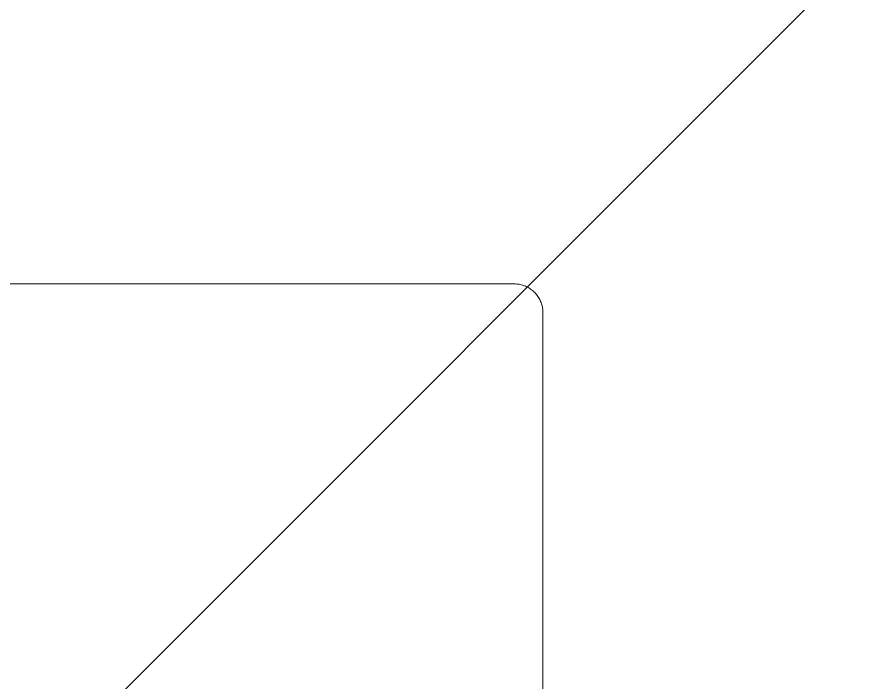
# Model space of a CAD drawing. Header units: metres. Extents: x 13415 to 21618, y 7657 to 10396.
# Drawn here: x 20250.94 to 20262.72, y 8023.57 to 8032.82 of the extents above; entities that cross this region are included whole.
import ezdxf

# ---------------------------------------------------------------- set-up
doc = ezdxf.new("R2010")
doc.units = ezdxf.units.M
doc.header["$LTSCALE"] = 0.2
doc.layers.add('02', color=2, linetype='Continuous')
doc.layers.add('A-GENM', color=2, linetype='Continuous', lineweight=9)

# ---------------------------------------------------------------- blocks, each defined once
blk = doc.blocks.new('chuv')
at = {"layer": 'A-GENM'}
blk.add_line((19972.677, 7566.053), (19972.677, 7555.053), dxfattribs=at)
at = {"layer": 'A-GENM', "flags": 128}
for points in [[(19972.677, 7566.053), (19972.677, 7566.069), (19972.678, 7566.085), (19972.68, 7566.1), (19972.682, 7566.116), (19972.685, 7566.132), (19972.688, 7566.148), (19972.693, 7566.163), (19972.697, 7566.178), (19972.703, 7566.193), (19972.709, 7566.208), (19972.715, 7566.223), (19972.722, 7566.237), (19972.73, 7566.251), (19972.738, 7566.265), (19972.747, 7566.278), (19972.756, 7566.291), (19972.766, 7566.304), (19972.776, 7566.316), (19972.787, 7566.328), (19972.798, 7566.34), (19972.81, 7566.35), (19972.822, 7566.361), (19972.835, 7566.371), (19972.848, 7566.38), (19972.861, 7566.389), (19972.874, 7566.398), (19972.888, 7566.405), (19972.903, 7566.413), (19972.917, 7566.419), (19972.932, 7566.425), (19972.947, 7566.431), (19972.962, 7566.436), (19972.978, 7566.44), (19972.993, 7566.444), (19973.009, 7566.447), (19973.025, 7566.449), (19973.041, 7566.451), (19973.057, 7566.452), (19973.073, 7566.453), (19973.077, 7566.453)], [(19980.024, 7566.453), (19979.723, 7566.453), (19979.424, 7566.453), (19979.127, 7566.453), (19978.832, 7566.453), (19978.54, 7566.453), (19978.252, 7566.453), (19977.967, 7566.453), (19977.687, 7566.453), (19977.411, 7566.453), (19977.141, 7566.453), (19976.876, 7566.453), (19976.616, 7566.453), (19976.364, 7566.453), (19976.118, 7566.453), (19975.88, 7566.453), (19975.649, 7566.453), (19975.426, 7566.453), (19975.211, 7566.453), (19975.005, 7566.453), (19974.808, 7566.453), (19974.62, 7566.453), (19974.442, 7566.453), (19974.274, 7566.453), (19974.116, 7566.453), (19973.968, 7566.453), (19973.831, 7566.453), (19973.705, 7566.453), (19973.59, 7566.453), (19973.486, 7566.453), (19973.394, 7566.453), (19973.313, 7566.453), (19973.244, 7566.453), (19973.187, 7566.453), (19973.141, 7566.453), (19973.108, 7566.453), (19973.087, 7566.453), (19973.077, 7566.453), (19973.077, 7566.453)], [(19973.077, 7566.453), (19973.083, 7566.453), (19973.101, 7566.453), (19973.131, 7566.453), (19973.173, 7566.453), (19973.227, 7566.453), (19973.293, 7566.453), (19973.371, 7566.453), (19973.46, 7566.453), (19973.561, 7566.453), (19973.673, 7566.453), (19973.796, 7566.453), (19973.93, 7566.453), (19974.075, 7566.453), (19974.23, 7566.453), (19974.396, 7566.453), (19974.571, 7566.453), (19974.756, 7566.453), (19974.951, 7566.453), (19975.154, 7566.453), (19975.367, 7566.453), (19975.588, 7566.453), (19975.816, 7566.453), (19976.053, 7566.453), (19976.297, 7566.453), (19976.548, 7566.453), (19976.805, 7566.453), (19977.068, 7566.453), (19977.338, 7566.453), (19977.612, 7566.453), (19977.891, 7566.453), (19978.175, 7566.453), (19978.462, 7566.453), (19978.753, 7566.453), (19979.047, 7566.453), (19979.344, 7566.453), (19979.642, 7566.453), (19979.942, 7566.453), (19980.244, 7566.453)]]:
    blk.add_lwpolyline(points, dxfattribs=at)

msp = doc.modelspace()

# ---------------------------------------------------------------- hatches: boundary and pattern name
at = {"layer": '02'}
h = msp.add_hatch(dxfattribs=at)
h.set_pattern_fill('ANSI35', color=1, scale=3.5)
h.set_pattern_definition([(45, (-4883.862, 1667.13), (-15.715448, 15.715448), []), (45, (-4868.147, 1667.13), (-15.715448, 15.715448), [27.78125, -5.55625, 0, -5.55625])])
h.paths.add_polyline_path([(20134.348, 8060.207), (20080.348, 8060.207), (20080.348, 8006.207), (20134.348, 8006.207)])
h.paths.add_polyline_path([(20289.348, 8060.207), (20235.348, 8060.207), (20235.348, 8006.207), (20289.348, 8006.207)])

# ---------------------------------------------------------------- block references
at = {"layer": '02', "linetype": 'ByBlock', "xscale": -1}
msp.add_blockref('chuv', (40230.925, 462.654), dxfattribs=at)

doc.saveas('drawing.dxf')
